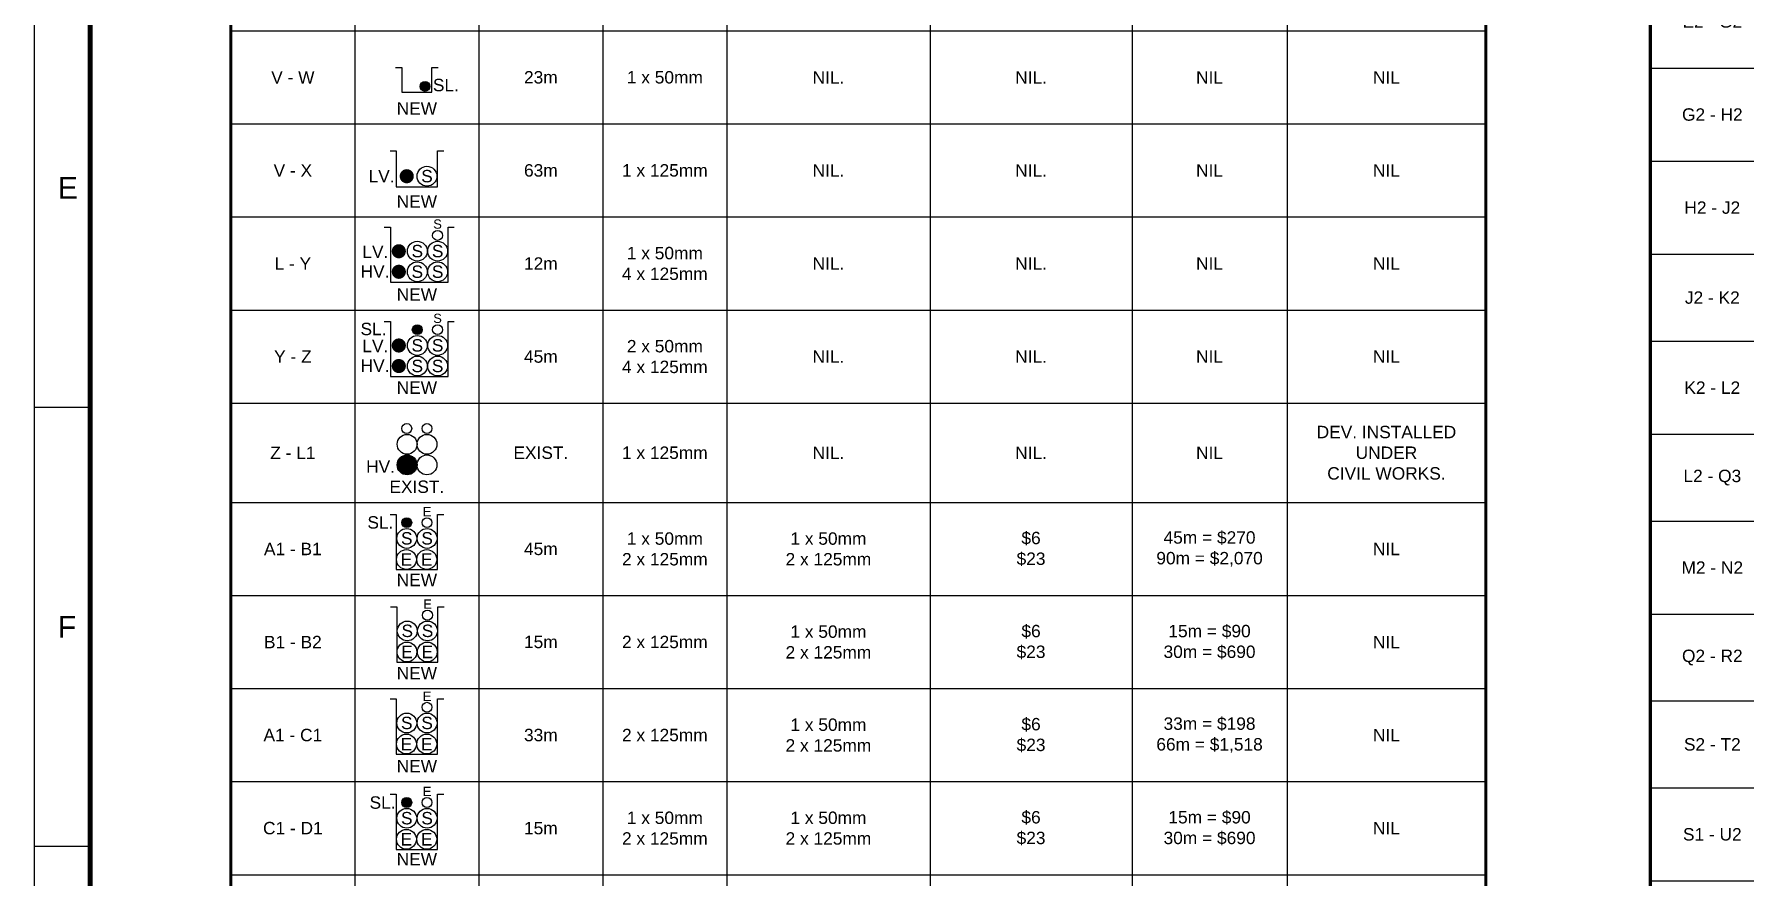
# Paper-space layout 'Retic (5)' of a CAD drawing. Header units: metres. Extents: x -30 to 775, y -5 to 571.
# Drawn here: x -29.7 to 246.2, y 140.2 to 276 of the extents above; entities that cross this region are included whole.
import ezdxf
from ezdxf.enums import TextEntityAlignment as Align

# ---------------------------------------------------------------- set-up
doc = ezdxf.new("R2010")
doc.units = ezdxf.units.M
doc.header["$LTSCALE"] = 0.7
doc.layers.get('0').update_dxf_attribs({"color": 6})
for name, color, linetype in [('_User Miscellaneous1', 3, 'Continuous'), ('_User Miscellaneous3', 11, 'Continuous'), ('Notes', 7, 'Continuous'), ('SupportsUG_SP_EXT', 7, 'Continuous')]:
    doc.layers.add(name, color=color, linetype=linetype)
doc.layers.add('_User Miscellaneous5', color=7, linetype='Continuous', lineweight=35)
doc.layers.get('SupportsUG_SP_EXT').off()
doc.styles.add('ARIAL', font='arial.ttf', dxfattribs={"height": 2})
doc.styles.add('iecISOCP', font='isocp.shx')
doc.styles.get("Standard").update_dxf_attribs({"font": 'arial.ttf'})

# ---------------------------------------------------------------- blocks, each defined once
blk = doc.blocks.new('A1_FRAME_TITLE')
at = {"layer": 'Notes', "linetype": 'Continuous'}
for p, q in [((-11.55, 218.22), (-20.59, 218.22)), ((-11.55, 147.47), (-20.59, 147.47))]:
    blk.add_line(p, q, dxfattribs=at)
at = {"layer": 'Notes', "color": 7, "linetype": 'Continuous'}
blk.add_lwpolyline([(-20.59, -3.07), (783.6, -3.07), (783.6, 573.26), (-20.59, 573.26)], close=True, dxfattribs=at)
at = {"layer": 'Notes', "color": 7, "linetype": 'Continuous', "const_width": 0.8}
blk.add_lwpolyline([(-11.55, 5.97), (774.56, 5.97), (774.56, 564.21), (-11.55, 564.21)], close=True, dxfattribs=at)
at = {"layer": 'Notes', "color": 7, "style": 'ARIAL'}
for s, p in [('E', (-16.8, 251.85)), ('F', (-16.8, 181.1))]:
    blk.add_text(s, height=3.5, dxfattribs=at).set_placement(p)
at = {"layer": 'Notes', "color": 7}
blk.add_attdef('EPD_REF_NO', text='', height=5, dxfattribs=at).set_placement((739.57, 52.77), align=Align.CENTER)
at = {"layer": 'Notes', "color": 3, "style": 'iecISOCP', "flags": 8}
blk.add_attdef('VERSION_NO', text='', height=2.5, rotation=90, dxfattribs=at).set_placement((252.27, 44.54), align=Align.MIDDLE_CENTER)
at = {"layer": 'Notes', "color": 7, "style": 'ARIAL'}
for tag, p in [('CAP_NO', (463.39, 43.46)), ('IE_NUM', (463.26, 37.81)), ('REF_No_1', (285.45, 32.31)), ('REF_1', (307.01, 32.31)), ('GEN_WO', (391.91, 31.76)), ('HV_SWITCH', (463.67, 32.16)), ('REF_No_2', (285.45, 26.31)), ('REF_2', (307.01, 26.31)), ('OH_WO', (391.91, 25.81)), ('UBD_REF', (463.26, 25.83)), ('REF_No_3', (285.45, 20.31)), ('REF_3', (307.01, 20.31)), ('UG_WO', (391.91, 20.05)), ('GIS_MAP_No', (463.26, 20.04)), ('REF_No_4', (285.45, 14.31)), ('REF_4', (307.01, 14.31)), ('SUB_WO', (391.91, 13.81)), ('HV_OP_DIAG', (463.53, 14.2)), ('LGA', (463.15, 7.78))]:
    blk.add_attdef(tag, p, '', height=2, dxfattribs=at)
at = {"layer": 'Notes', "color": 7, "style": 'ARIAL', "width": 1.1}
for tag, p in [('T1', (634.58, 39.47)), ('T2', (634.58, 34.35)), ('T3', (634.58, 28.92)), ('T4', (634.58, 23.66)), ('T5', (634.58, 18.23)), ('T6', (634.58, 12.97))]:
    blk.add_attdef(tag, text='', height=3.5, dxfattribs=at).set_placement(p, align=Align.CENTER)
at = {"layer": 'Notes', "color": 7, "style": 'ARIAL'}
for tag, height, p in [('scale', 2, (517.96, 33.27)), ('DRAWN', 2, (517.96, 24.93)), ('REV', 5, (770.26, 17.1)), ('DESIGN', 2, (555.82, 9.15)), ('CHD', 2, (517.96, 8.93))]:
    blk.add_attdef(tag, text='', height=height, dxfattribs=at).set_placement(p, align=Align.CENTER)
blk.add_attdef('NUM', text='', height=7, dxfattribs=at).set_placement((742.57, 20.12), align=Align.MIDDLE_CENTER)
for tag, p in [('NS', (742.33, 8.12)), ('SHTS', (754.14, 8.12))]:
    blk.add_attdef(tag, text='', height=2, dxfattribs=at).set_placement(p, align=Align.MIDDLE)
at = {"layer": 'Notes', "style": 'iecISOCP'}
blk.add_attdef('ExportID', (-11.53, 2.35), '', height=2.5, dxfattribs=at)
at = {"layer": 'Notes', "style": 'iecISOCP', "flags": 1}
for tag, p in [('ProjectType', (-6.43, -26.84)), ('ProjectNumber', (2.95, -26.86)), ('DrawingNumber', (14.91, -26.85)), ('ProjectDescription', (26.96, -26.87)), ('ExportDate', (39.68, -26.83)), ('ExportUserName', (48.55, -26.84)), ('DesignerCompanyName', (60.88, -26.84)), ('ExportAreaOfInterest', (76.49, -26.86)), ('GIS_SUCCESS', (91.39, -26.82)), ('CAD_SUCCESS', (101.18, -26.83)), ('DEPOTCODE', (111.5, -26.92)), ('ExportCategories', (119.48, -26.84)), ('Comments', (133.78, -26.93)), ('EPD_-_VERSION_1.5', (141.2, -26.93))]:
    blk.add_attdef(tag, p, '', height=1, dxfattribs=at)
blk = doc.blocks.new('*T182')
at = {"layer": '_User Miscellaneous5', "color": 0, "linetype": 'ByBlock', "lineweight": -2, "transparency": 16777216}
for p, q in [((0, 0), (202.4, 0)), ((0, 0), (0, -503.44)), ((202.4, 0), (202.4, -503.44)), ((0, -12), (202.4, -12)), ((20, -12), (20, -503.44)), ((40, -12), (40, -503.44)), ((60, -12), (60, -503.44)), ((80, -12), (80, -503.44)), ((112.77, -12), (112.77, -503.44)), ((145.35, -12), (145.35, -503.44)), ((170.35, -12), (170.35, -503.44)), ((0, -20.44), (202.4, -20.44)), ((0, -36.44), (202.4, -36.44)), ((0, -52.44), (202.4, -52.44)), ((0, -67.44), (202.4, -67.44)), ((0, -82.44), (202.4, -82.44)), ((0, -97.44), (202.4, -97.44)), ((0, -112.44), (202.4, -112.44)), ((0, -127.44), (202.4, -127.44)), ((0, -142.44), (202.4, -142.44)), ((0, -157.44), (202.4, -157.44)), ((0, -172.44), (202.4, -172.44)), ((0, -187.44), (202.4, -187.44)), ((0, -202.44), (202.4, -202.44)), ((0, -217.44), (202.4, -217.44)), ((0, -232.44), (202.4, -232.44)), ((0, -247.44), (202.4, -247.44)), ((0, -262.44), (202.4, -262.44)), ((0, -277.44), (202.4, -277.44)), ((0, -292.44), (202.4, -292.44)), ((0, -307.44), (202.4, -307.44)), ((0, -322.44), (202.4, -322.44)), ((0, -337.44), (202.4, -337.44)), ((0, -353.44), (202.4, -353.44)), ((0, -368.44), (202.4, -368.44)), ((0, -383.44), (202.4, -383.44)), ((0, -398.44), (202.4, -398.44)), ((0, -413.44), (202.4, -413.44)), ((0, -428.44), (202.4, -428.44)), ((0, -443.44), (202.4, -443.44)), ((0, -458.44), (202.4, -458.44)), ((0, -473.44), (202.4, -473.44)), ((0, -488.44), (202.4, -488.44)), ((0, -503.44), (202.4, -503.44))]:
    blk.add_line(p, q, dxfattribs=at)
at = {"layer": '_User Miscellaneous5', "color": 7, "transparency": 16777216}
for s, insert, char_height, width, attachment_point in [('PVC DUCT SCHEDULE\\P{\\H0.96667x;NOTE - ALL TRENCH SECTIONS ARE TO BE READ & VIEWED FROM NODE TO NODE AS NOMINATED.}', (101.2, -6), 3, 200.4036, 5), ('DUCT\\PCONFIG.', (30, -16.22), 2, 17, 5), ('ROUTE\\PLENGTH', (50, -16.22), 2, 17, 5), ('CUSTOMER\\PFUNDED', (70, -16.22), 2, 17, 5), ('E.E REIMBURSEMENT RATE PER METRE', (129.06, -16.22), 2, 29.5818, 5), ('ENDEAVOUR\\PREIMBURSED', (157.85, -16.22), 2, 22, 5), ('E.E EXISTING DUCT\\PUSAGE CHARGE', (186.38, -16.22), 2, 29.0564, 5), ('LOCATION', (10, -16.22), 2, 17, 5), ('E.E  FUNDED ', (96.38, -16.22), 2, 29.7654, 5), ('NIL.\\PDEV. FUNDED\\PARP 3042\\PDRG. 500050', (186.38, -28.44), 2, 26.0564, 5), ('A - B', (10, -28.44), 2, 14, 5), ('105m', (50, -28.44), 2, 14, 5), ('1 x 125mm', (70, -28.44), 2, 14, 5), ('NIL.', (96.38, -28.44), 2, 26.7654, 5), ('NIL.', (129.06, -28.44), 2, 26.5818, 5), ('NIL', (157.85, -28.44), 2, 19, 5), ('EXIST.', (30, -34.94), 2, 14, 8), ('B - C', (10, -44.44), 2, 14, 5), ('135m', (50, -44.44), 2, 14, 5), ('1 x 125mm', (70, -44.44), 2, 14, 5), ('NIL.', (96.38, -44.44), 2, 26.7654, 5), ('$23', (129.06, -44.44), 2, 26.5818, 5), ('NIL', (157.85, -44.44), 2, 19, 5), ('135m = $3,105', (186.38, -44.44), 2, 26.0564, 5), ('EXIST.', (30, -50.94), 2, 14, 8), ('1 x 50mm\\P4 x 125mm', (70, -59.94), 2, 14, 5), ('C - D', (10, -59.94), 2, 14, 5), ('12m', (50, -59.94), 2, 14, 5), ('NIL.', (96.38, -59.94), 2, 26.7654, 5), ('NIL.', (129.06, -59.94), 2, 26.5818, 5), ('NIL', (157.85, -59.94), 2, 19, 5), ('NIL', (186.38, -59.94), 2, 26.0564, 5), ('NEW', (30, -65.94), 2, 14, 8), ('D - E', (10, -74.94), 2, 14, 5), ('20m', (50, -74.94), 2, 14, 5), ('2 x 50mm\\P4 x 125mm', (70, -74.94), 2, 14, 5), ('NIL.', (96.38, -74.94), 2, 26.7654, 5), ('NIL.', (129.06, -74.94), 2, 26.5818, 5), ('NIL', (157.85, -74.94), 2, 19, 5), ('NIL', (186.38, -74.94), 2, 26.0564, 5), ('NEW', (30, -80.94), 2, 14, 8), ('1 x 50mm\\P4 x 125mm', (70, -89.94), 2, 14, 5), ('E - F', (10, -89.94), 2, 14, 5), ('30m', (50, -89.94), 2, 14, 5), ('NIL.', (96.38, -89.94), 2, 26.7654, 5), ('NIL.', (129.06, -89.94), 2, 26.5818, 5), ('NIL', (157.85, -89.94), 2, 19, 5), ('NIL', (186.38, -89.94), 2, 26.0564, 5), ('NEW', (30, -95.94), 2, 14, 8), ('F - F2', (10, -104.94), 2, 14, 5), ('15m', (50, -104.94), 2, 14, 5), ('2 x 50mm\\P4 x 125mm', (70, -104.94), 2, 14, 5), ('NIL.', (96.38, -104.94), 2, 26.7654, 5), ('NIL.', (129.06, -104.94), 2, 26.5818, 5), ('NIL', (157.85, -104.94), 2, 19, 5), ('NIL', (186.38, -104.94), 2, 26.0564, 5), ('NEW', (30, -110.94), 2, 14, 8), ('DEV. INSTALLED\\PUNDER\\PCIVIL WORKS.', (186.38, -119.94), 2, 26.0564, 5), ('F2 - L', (10, -119.94), 2, 14, 5), ('EXIST.', (50, -119.94), 2, 14, 5), ('1 x 125mm', (70, -119.94), 2, 14, 5), ('NIL.', (96.38, -119.94), 2, 26.7654, 5), ('NIL.', (129.06, -119.94), 2, 26.5818, 5), ('NIL', (157.85, -119.94), 2, 19, 5), ('EXIST.', (30, -125.94), 2, 14, 8), ('1 x 50mm\\P2 x 125mm', (70, -134.94), 2, 14, 5), ('1 x 50mm\\P2 x 125mm', (96.38, -134.94), 2, 26.7654, 5), ('$6\\P$23', (129.06, -134.94), 2, 26.5818, 5), ('12m = $72\\P24m = $552', (157.85, -134.94), 2, 19, 5), ('G - H', (10, -134.94), 2, 14, 5), ('12m', (50, -134.94), 2, 14, 5), ('NIL', (186.38, -134.94), 2, 26.0564, 5), ('NEW', (30, -140.94), 2, 14, 8), ('G - J', (10, -149.94), 2, 14, 5), ('30m', (50, -149.94), 2, 14, 5), ('1 x 50mm\\P2 x 125mm', (70, -149.94), 2, 14, 5), ('1 x 50mm\\P2 x 125mm', (96.38, -149.94), 2, 26.7654, 5), ('$6\\P$23', (129.06, -149.94), 2, 26.5818, 5), ('30m = $180\\P60m = $1,380', (157.85, -149.94), 2, 19, 5), ('NIL', (186.38, -149.94), 2, 26.0564, 5), ('NEW', (30, -155.94), 2, 14, 8), ('1 x 50mm\\P2 x 125mm', (96.38, -164.94), 2, 26.7654, 5), ('$6\\P$23', (129.06, -164.94), 2, 26.5818, 5), ('35m = $210\\P70m = $1,610', (157.85, -164.94), 2, 19, 5), ('J - K', (10, -164.94), 2, 14, 5), ('35m', (50, -164.94), 2, 14, 5), ('2 x 125mm', (70, -164.94), 2, 14, 5), ('NIL', (186.38, -164.94), 2, 26.0564, 5), ('NEW', (30, -170.94), 2, 14, 8), ('L - M', (10, -179.94), 2, 14, 5), ('80m', (50, -179.94), 2, 14, 5), ('3 x 125mm', (70, -179.94), 2, 14, 5), ('NIL.', (96.38, -179.94), 2, 26.7654, 5), ('NIL.', (129.06, -179.94), 2, 26.5818, 5), ('NIL', (157.85, -179.94), 2, 19, 5), ('NIL', (186.38, -179.94), 2, 26.0564, 5), ('NEW', (30, -185.94), 2, 14, 8), ('N - P', (10, -194.94), 2, 14, 5), ('25m', (50, -194.94), 2, 14, 5), ('1 x 125mm', (70, -194.94), 2, 14, 5), ('NIL.', (96.38, -194.94), 2, 26.7654, 5), ('NIL.', (129.06, -194.94), 2, 26.5818, 5), ('NIL', (157.85, -194.94), 2, 19, 5), ('NIL', (186.38, -194.94), 2, 26.0564, 5), ('NEW', (30, -200.94), 2, 14, 8), ('P - Q', (10, -209.94), 2, 14, 5), ('15m', (50, -209.94), 2, 14, 5), ('1 x 50mm\\P1 x 125mm', (70, -209.94), 2, 14, 5), ('NIL.', (96.38, -209.94), 2, 26.7654, 5), ('NIL.', (129.06, -209.94), 2, 26.5818, 5), ('NIL', (157.85, -209.94), 2, 19, 5), ('NIL', (186.38, -209.94), 2, 26.0564, 5), ('NEW', (30, -215.94), 2, 14, 8), ('R - S', (10, -224.94), 2, 14, 5), ('35m', (50, -224.94), 2, 14, 5), ('1 x 50mm', (70, -224.94), 2, 14, 5), ('NIL.', (96.38, -224.94), 2, 26.7654, 5), ('NIL.', (129.06, -224.94), 2, 26.5818, 5), ('NIL', (157.85, -224.94), 2, 19, 5), ('NIL', (186.38, -224.94), 2, 26.0564, 5), ('NEW', (30, -230.94), 2, 14, 8), ('Q - T', (10, -239.94), 2, 14, 5), ('40m', (50, -239.94), 2, 14, 5), ('1 x 125mm', (70, -239.94), 2, 14, 5), ('NIL.', (96.38, -239.94), 2, 26.7654, 5), ('NIL.', (129.06, -239.94), 2, 26.5818, 5), ('NIL', (157.85, -239.94), 2, 19, 5), ('NIL', (186.38, -239.94), 2, 26.0564, 5), ('NEW', (30, -245.94), 2, 14, 8), ('1 x 50mm\\P1 x 125mm', (70, -254.94), 2, 14, 5), ('T - U', (10, -254.94), 2, 14, 5), ('22m', (50, -254.94), 2, 14, 5), ('NIL.', (96.38, -254.94), 2, 26.7654, 5), ('NIL.', (129.06, -254.94), 2, 26.5818, 5), ('NIL', (157.85, -254.94), 2, 19, 5), ('NIL', (186.38, -254.94), 2, 26.0564, 5), ('NEW', (30, -260.94), 2, 14, 8), ('U - U1', (10, -269.94), 2, 14, 5), ('12m', (50, -269.94), 2, 14, 5), ('1 x 50mm', (70, -269.94), 2, 14, 5), ('NIL.', (96.38, -269.94), 2, 26.7654, 5), ('NIL.', (129.06, -269.94), 2, 26.5818, 5), ('NIL', (157.85, -269.94), 2, 19, 5), ('NIL', (186.38, -269.94), 2, 26.0564, 5), ('NEW', (30, -275.94), 2, 14, 8), ('V - W', (10, -284.94), 2, 14, 5), ('23m', (50, -284.94), 2, 14, 5), ('1 x 50mm', (70, -284.94), 2, 14, 5), ('NIL.', (96.38, -284.94), 2, 26.7654, 5), ('NIL.', (129.06, -284.94), 2, 26.5818, 5), ('NIL', (157.85, -284.94), 2, 19, 5), ('NIL', (186.38, -284.94), 2, 26.0564, 5), ('NEW', (30, -290.94), 2, 14, 8), ('V - X', (10, -299.94), 2, 14, 5), ('63m', (50, -299.94), 2, 14, 5), ('1 x 125mm', (70, -299.94), 2, 14, 5), ('NIL.', (96.38, -299.94), 2, 26.7654, 5), ('NIL.', (129.06, -299.94), 2, 26.5818, 5), ('NIL', (157.85, -299.94), 2, 19, 5), ('NIL', (186.38, -299.94), 2, 26.0564, 5), ('NEW', (30, -305.94), 2, 14, 8), ('L - Y', (10, -314.94), 2, 14, 5), ('12m', (50, -314.94), 2, 14, 5), ('1 x 50mm\\P4 x 125mm', (70, -314.94), 2, 14, 5), ('NIL.', (96.38, -314.94), 2, 26.7654, 5), ('NIL.', (129.06, -314.94), 2, 26.5818, 5), ('NIL', (157.85, -314.94), 2, 19, 5), ('NIL', (186.38, -314.94), 2, 26.0564, 5), ('NEW', (30, -320.94), 2, 14, 8), ('2 x 50mm\\P4 x 125mm', (70, -329.94), 2, 14, 5), ('Y - Z', (10, -329.94), 2, 14, 5), ('45m', (50, -329.94), 2, 14, 5), ('NIL.', (96.38, -329.94), 2, 26.7654, 5), ('NIL.', (129.06, -329.94), 2, 26.5818, 5), ('NIL', (157.85, -329.94), 2, 19, 5), ('NIL', (186.38, -329.94), 2, 26.0564, 5), ('NEW', (30, -335.94), 2, 14, 8), ('DEV. INSTALLED\\PUNDER\\PCIVIL WORKS.', (186.38, -345.44), 2, 26.0564, 5), ('Z - L1', (10, -345.44), 2, 14, 5), ('EXIST.', (50, -345.44), 2, 14, 5), ('1 x 125mm', (70, -345.44), 2, 14, 5), ('NIL.', (96.38, -345.44), 2, 26.7654, 5), ('NIL.', (129.06, -345.44), 2, 26.5818, 5), ('NIL', (157.85, -345.44), 2, 19, 5), ('EXIST.', (30, -351.94), 2, 14, 8), ('1 x 50mm\\P2 x 125mm', (70, -360.94), 2, 14, 5), ('1 x 50mm\\P2 x 125mm', (96.38, -360.94), 2, 26.7654, 5), ('$6\\P$23', (129.06, -360.94), 2, 26.5818, 5), ('45m = $270\\P90m = $2,070', (157.85, -360.94), 2, 19, 5), ('A1 - B1', (10, -360.94), 2, 14, 5), ('45m', (50, -360.94), 2, 14, 5), ('NIL', (186.38, -360.94), 2, 26.0564, 5), ('NEW', (30, -366.94), 2, 14, 8), ('B1 - B2', (10, -375.94), 2, 14, 5), ('15m', (50, -375.94), 2, 14, 5), ('2 x 125mm', (70, -375.94), 2, 14, 5), ('1 x 50mm\\P2 x 125mm', (96.38, -375.94), 2, 26.7654, 5), ('$6\\P$23', (129.06, -375.94), 2, 26.5818, 5), ('15m = $90\\P30m = $690', (157.85, -375.94), 2, 19, 5), ('NIL', (186.38, -375.94), 2, 26.0564, 5), ('NEW', (30, -381.94), 2, 14, 8), ('1 x 50mm\\P2 x 125mm', (96.38, -390.94), 2, 26.7654, 5), ('$6\\P$23', (129.06, -390.94), 2, 26.5818, 5), ('33m = $198\\P66m = $1,518', (157.85, -390.94), 2, 19, 5), ('A1 - C1', (10, -390.94), 2, 14, 5), ('33m', (50, -390.94), 2, 14, 5), ('2 x 125mm', (70, -390.94), 2, 14, 5), ('NIL', (186.38, -390.94), 2, 26.0564, 5), ('NEW', (30, -396.94), 2, 14, 8), ('C1 - D1', (10, -405.94), 2, 14, 5), ('15m', (50, -405.94), 2, 14, 5), ('1 x 50mm\\P2 x 125mm', (70, -405.94), 2, 14, 5), ('1 x 50mm\\P2 x 125mm', (96.38, -405.94), 2, 26.7654, 5), ('$6\\P$23', (129.06, -405.94), 2, 26.5818, 5), ('15m = $90\\P30m = $690', (157.85, -405.94), 2, 19, 5), ('NIL', (186.38, -405.94), 2, 26.0564, 5), ('NEW', (30, -411.94), 2, 14, 8), ('1 x 50mm\\P-', (70, -420.94), 2, 14, 5), ('1 x 50mm\\P3 x 125mm', (96.38, -420.94), 2, 26.7654, 5), ('$6\\P$23', (129.06, -420.94), 2, 26.5818, 5), ('25m = $150\\P75m = $1,725', (157.85, -420.94), 2, 19, 5), ('D1 - E1', (10, -420.94), 2, 14, 5), ('25m', (50, -420.94), 2, 14, 5), ('NIL', (186.38, -420.94), 2, 26.0564, 5), ('NEW', (30, -426.94), 2, 14, 8), ('DEV. INSTALLED\\PUNDER\\PCIVIL WORKS.', (186.38, -435.94), 2, 26.0564, 5), ('E1 - T1', (10, -435.94), 2, 14, 5), ('EXIST.', (50, -435.94), 2, 14, 5), ('2 x 125mm', (70, -435.94), 2, 14, 5), ('NIL.', (96.38, -435.94), 2, 26.7654, 5), ('NIL.', (129.06, -435.94), 2, 26.5818, 5), ('NIL', (157.85, -435.94), 2, 19, 5), ('EXIST.', (30, -441.94), 2, 14, 8), ('Z - F1', (10, -450.94), 2, 14, 5), ('50m', (50, -450.94), 2, 14, 5), ('1 x 125mm', (70, -450.94), 2, 14, 5), ('NIL.', (96.38, -450.94), 2, 26.7654, 5), ('NIL.', (129.06, -450.94), 2, 26.5818, 5), ('NIL', (157.85, -450.94), 2, 19, 5), ('NIL', (186.38, -450.94), 2, 26.0564, 5), ('NEW', (30, -456.94), 2, 14, 8), ('2 x 50mm\\P1 x 125mm', (70, -465.94), 2, 14, 5), ('F1 - G1', (10, -465.94), 2, 14, 5), ('15m', (50, -465.94), 2, 14, 5), ('NIL.', (96.38, -465.94), 2, 26.7654, 5), ('NIL.', (129.06, -465.94), 2, 26.5818, 5), ('NIL', (157.85, -465.94), 2, 19, 5), ('NIL', (186.38, -465.94), 2, 26.0564, 5), ('NEW', (30, -471.94), 2, 14, 8), ('H1 - J1', (10, -480.94), 2, 14, 5), ('30m', (50, -480.94), 2, 14, 5), ('1 x 125mm', (70, -480.94), 2, 14, 5), ('NIL.', (96.38, -480.94), 2, 26.7654, 5), ('NIL.', (129.06, -480.94), 2, 26.5818, 5), ('NIL', (157.85, -480.94), 2, 19, 5), ('NIL', (186.38, -480.94), 2, 26.0564, 5), ('NEW', (30, -486.94), 2, 14, 8), ('J1 - K1', (10, -495.94), 2, 14, 5), ('15m', (50, -495.94), 2, 14, 5), ('1 x 125mm', (70, -495.94), 2, 14, 5), ('NIL.', (96.38, -495.94), 2, 26.7654, 5), ('NIL.', (129.06, -495.94), 2, 26.5818, 5), ('NIL', (157.85, -495.94), 2, 19, 5), ('NIL', (186.38, -495.94), 2, 26.0564, 5), ('NEW', (30, -501.94), 2, 14, 8)]:
    blk.add_mtext(s, dxfattribs=dict(at, insert=insert, char_height=char_height, width=width, attachment_point=attachment_point))
blk = doc.blocks.new('*T189')
at = {"layer": '_User Miscellaneous5', "color": 0, "linetype": 'ByBlock', "lineweight": -2, "transparency": 16777216}
for p, q in [((0, 0), (202.4, 0)), ((0, 0), (0, -504.44)), ((202.4, 0), (202.4, -504.44)), ((0, -12), (202.4, -12)), ((20, -12), (20, -504.44)), ((40, -12), (40, -504.44)), ((60, -12), (60, -504.44)), ((80, -12), (80, -504.44)), ((112.77, -12), (112.77, -504.44)), ((145.35, -12), (145.35, -504.44)), ((170.35, -12), (170.35, -504.44)), ((0, -20.44), (202.4, -20.44)), ((0, -34.44), (202.4, -34.44)), ((0, -49.44), (202.4, -49.44)), ((0, -64.44), (202.4, -64.44)), ((0, -79.44), (202.4, -79.44)), ((0, -93.44), (202.4, -93.44)), ((0, -107.44), (202.4, -107.44)), ((0, -121.44), (202.4, -121.44)), ((0, -136.44), (202.4, -136.44)), ((0, -151.44), (202.4, -151.44)), ((0, -166.44), (202.4, -166.44)), ((0, -181.44), (202.4, -181.44)), ((0, -196.44), (202.4, -196.44)), ((0, -211.44), (202.4, -211.44)), ((0, -226.44), (202.4, -226.44)), ((0, -240.44), (202.4, -240.44)), ((0, -254.44), (202.4, -254.44)), ((0, -268.44), (202.4, -268.44)), ((0, -283.44), (202.4, -283.44)), ((0, -298.44), (202.4, -298.44)), ((0, -313.44), (202.4, -313.44)), ((0, -327.44), (202.4, -327.44)), ((0, -342.44), (202.4, -342.44)), ((0, -356.44), (202.4, -356.44)), ((0, -371.44), (202.4, -371.44)), ((0, -385.44), (202.4, -385.44)), ((0, -399.44), (202.4, -399.44)), ((0, -414.44), (202.4, -414.44)), ((0, -429.44), (202.4, -429.44)), ((0, -444.44), (202.4, -444.44)), ((0, -459.44), (202.4, -459.44)), ((0, -474.44), (202.4, -474.44)), ((0, -489.44), (202.4, -489.44)), ((0, -504.44), (202.4, -504.44))]:
    blk.add_line(p, q, dxfattribs=at)
at = {"layer": '_User Miscellaneous5', "color": 7, "transparency": 16777216}
for s, insert, char_height, width, attachment_point in [('PVC DUCT SCHEDULE\\P{\\H0.96667x;NOTE - ALL TRENCH SECTIONS ARE TO BE READ & VIEWED FROM NODE TO NODE AS NOMINATED.}', (101.2, -6), 3, 200.4036, 5), ('DUCT\\PCONFIG.', (30, -16.22), 2, 17, 5), ('ROUTE\\PLENGTH', (50, -16.22), 2, 17, 5), ('CUSTOMER\\PFUNDED', (70, -16.22), 2, 17, 5), ('E.E REIMBURSEMENT RATE PER METRE', (129.06, -16.22), 2, 29.5818, 5), ('ENDEAVOUR\\PREIMBURSED', (157.85, -16.22), 2, 22, 5), ('E.E EXISTING DUCT\\PUSAGE CHARGE', (186.38, -16.22), 2, 29.0564, 5), ('LOCATION', (10, -16.22), 2, 17, 5), ('E.E  FUNDED ', (96.38, -16.22), 2, 29.7654, 5), ('K1 - L1', (10, -27.44), 2, 14, 5), ('55m', (50, -27.44), 2, 14, 5), ('1 x 125mm', (70, -27.44), 2, 14, 5), ('NIL.', (96.38, -27.44), 2, 26.7654, 5), ('NIL.', (129.06, -27.44), 2, 26.5818, 5), ('NIL', (157.85, -27.44), 2, 19, 5), ('NIL', (186.38, -27.44), 2, 26.0564, 5), ('NEW', (30, -32.94), 2, 14, 8), ('L1 - R3', (10, -41.94), 2, 14, 5), ('30m', (50, -41.94), 2, 14, 5), ('2 x 50mm\\P4 x 125mm', (70, -41.94), 2, 14, 5), ('NIL.', (96.38, -41.94), 2, 26.7654, 5), ('NIL.', (129.06, -41.94), 2, 26.5818, 5), ('NIL', (157.85, -41.94), 2, 19, 5), ('NIL', (186.38, -41.94), 2, 26.0564, 5), ('NEW', (30, -47.94), 2, 14, 8), ('2 x 50mm\\P4 x 125mm', (70, -56.94), 2, 14, 5), ('R3 - M1', (10, -56.94), 2, 14, 5), ('30m', (50, -56.94), 2, 14, 5), ('NIL.', (96.38, -56.94), 2, 26.7654, 5), ('NIL.', (129.06, -56.94), 2, 26.5818, 5), ('NIL', (157.85, -56.94), 2, 19, 5), ('NIL', (186.38, -56.94), 2, 26.0564, 5), ('NEW', (30, -62.94), 2, 14, 8), ('DEV. INSTALLED\\PUNDER\\PCIVIL WORKS.', (186.38, -71.94), 2, 26.0564, 5), ('M1 - R1', (10, -71.94), 2, 14, 5), ('EXIST.', (50, -71.94), 2, 14, 5), ('2 x 125mm', (70, -71.94), 2, 14, 5), ('NIL.', (96.38, -71.94), 2, 26.7654, 5), ('NIL.', (129.06, -71.94), 2, 26.5818, 5), ('NIL', (157.85, -71.94), 2, 19, 5), ('EXIST.', (30, -77.94), 2, 14, 8), ('M1 - N1', (10, -86.44), 2, 14, 5), ('107m', (50, -86.44), 2, 14, 5), ('1 x 125mm', (70, -86.44), 2, 14, 5), ('NIL.', (96.38, -86.44), 2, 26.7654, 5), ('NIL.', (129.06, -86.44), 2, 26.5818, 5), ('NIL', (157.85, -86.44), 2, 19, 5), ('NIL', (186.38, -86.44), 2, 26.0564, 5), ('NEW', (30, -91.94), 2, 14, 8), ('P1 - Q1', (10, -100.44), 2, 14, 5), ('25m', (50, -100.44), 2, 14, 5), ('1 x 50mm', (70, -100.44), 2, 14, 5), ('NIL.', (96.38, -100.44), 2, 26.7654, 5), ('NIL.', (129.06, -100.44), 2, 26.5818, 5), ('NIL', (157.85, -100.44), 2, 19, 5), ('NIL', (186.38, -100.44), 2, 26.0564, 5), ('NEW', (30, -105.94), 2, 14, 8), ('Q1 - R1', (10, -114.44), 2, 14, 5), ('50m', (50, -114.44), 2, 14, 5), ('1 x 125mm', (70, -114.44), 2, 14, 5), ('NIL.', (96.38, -114.44), 2, 26.7654, 5), ('NIL.', (129.06, -114.44), 2, 26.5818, 5), ('NIL', (157.85, -114.44), 2, 19, 5), ('NIL', (186.38, -114.44), 2, 26.0564, 5), ('NEW', (30, -119.94), 2, 14, 8), ('2 x 50mm\\P4 x 125mm', (70, -128.94), 2, 14, 5), ('R1 - S1', (10, -128.94), 2, 14, 5), ('25m', (50, -128.94), 2, 14, 5), ('NIL.', (96.38, -128.94), 2, 26.7654, 5), ('NIL.', (129.06, -128.94), 2, 26.5818, 5), ('NIL', (157.85, -128.94), 2, 19, 5), ('NIL', (186.38, -128.94), 2, 26.0564, 5), ('NEW', (30, -134.94), 2, 14, 8), ('T1 - V1', (10, -143.94), 2, 14, 5), ('10m', (50, -143.94), 2, 14, 5), (' -\\P2 x 125mm', (70, -143.94), 2, 14, 5), ('1 x 50mm\\P1 x 125mm', (96.38, -143.94), 2, 26.7654, 5), ('$6\\P$23', (129.06, -143.94), 2, 26.5818, 5), ('10m = $60\\P10m = $230', (157.85, -143.94), 2, 19, 5), ('NIL', (186.38, -143.94), 2, 26.0564, 5), ('NEW', (30, -149.94), 2, 14, 8), ('1 x 50mm\\P1 x 125mm', (70, -158.94), 2, 14, 5), ('1 x 50mm\\P1 x 125mm', (96.38, -158.94), 2, 26.7654, 5), ('$6\\P$23', (129.06, -158.94), 2, 26.5818, 5), ('15m = $90\\P15m = $345', (157.85, -158.94), 2, 19, 5), ('V1 - W1', (10, -158.94), 2, 14, 5), ('15m', (50, -158.94), 2, 14, 5), ('NIL', (186.38, -158.94), 2, 26.0564, 5), ('NEW', (30, -164.94), 2, 14, 8), ('$6\\P$23', (129.06, -173.94), 2, 26.5818, 5), ('30m = $180\\P30m = $690', (157.85, -173.94), 2, 19, 5), ('W1 - X1', (10, -173.94), 2, 14, 5), ('30m', (50, -173.94), 2, 14, 5), (' -\\P1 x 125mm', (70, -173.94), 2, 14, 5), ('1 x 50mm\\P1 x 125mm', (96.38, -173.94), 2, 26.7654, 5), ('NIL', (186.38, -173.94), 2, 26.0564, 5), ('NEW', (30, -179.94), 2, 14, 8), ('1 x 50mm\\P1 x 125mm', (70, -188.94), 2, 14, 5), ('1 x 50mm\\P1 x 125mm', (96.38, -188.94), 2, 26.7654, 5), ('$6\\P$23', (129.06, -188.94), 2, 26.5818, 5), ('42m = $252\\P42m = $966', (157.85, -188.94), 2, 19, 5), ('X1 - Y1', (10, -188.94), 2, 14, 5), ('42m', (50, -188.94), 2, 14, 5), ('NIL', (186.38, -188.94), 2, 26.0564, 5), ('NEW', (30, -194.94), 2, 14, 8), ('1 x 50mm\\P1 x 125mm', (96.38, -203.94), 2, 26.7654, 5), ('$6\\P$23', (129.06, -203.94), 2, 26.5818, 5), ('35m = $210\\P35m = $805', (157.85, -203.94), 2, 19, 5), ('Y1 - Z1', (10, -203.94), 2, 14, 5), ('35m', (50, -203.94), 2, 14, 5), (' -\\P1 x 125mm', (70, -203.94), 2, 14, 5), ('NIL', (186.38, -203.94), 2, 26.0564, 5), ('NEW', (30, -209.94), 2, 14, 8), ('Z1 - P2', (10, -218.94), 2, 14, 5), ('10m', (50, -218.94), 2, 14, 5), ('1 x 50mm\\P1 x 125mm', (70, -218.94), 2, 14, 5), ('1 x 50mm\\P1 x 125mm', (96.38, -218.94), 2, 26.7654, 5), ('$6\\P$23', (129.06, -218.94), 2, 26.5818, 5), ('10m = $60\\P10m = $230', (157.85, -218.94), 2, 19, 5), ('NIL', (186.38, -218.94), 2, 26.0564, 5), ('NEW', (30, -224.94), 2, 14, 8), ('1 x 50mm\\P1 x 125mm', (70, -233.44), 2, 14, 5), ('P2 - A2', (10, -233.44), 2, 14, 5), ('40m', (50, -233.44), 2, 14, 5), ('NIL.', (96.38, -233.44), 2, 26.7654, 5), ('NIL.', (129.06, -233.44), 2, 26.5818, 5), ('NIL', (157.85, -233.44), 2, 19, 5), ('NIL', (186.38, -233.44), 2, 26.0564, 5), ('NEW', (30, -238.94), 2, 14, 8), ('A2 - C2', (10, -247.44), 2, 14, 5), ('40m', (50, -247.44), 2, 14, 5), ('1 x 125mm', (70, -247.44), 2, 14, 5), ('NIL.', (96.38, -247.44), 2, 26.7654, 5), ('NIL.', (129.06, -247.44), 2, 26.5818, 5), ('NIL', (157.85, -247.44), 2, 19, 5), ('NIL', (186.38, -247.44), 2, 26.0564, 5), ('NEW', (30, -252.94), 2, 14, 8), ('D2 - E2', (10, -261.44), 2, 14, 5), ('85m', (50, -261.44), 2, 14, 5), ('1 x 125mm', (70, -261.44), 2, 14, 5), ('NIL.', (96.38, -261.44), 2, 26.7654, 5), ('NIL.', (129.06, -261.44), 2, 26.5818, 5), ('NIL', (157.85, -261.44), 2, 19, 5), ('NIL', (186.38, -261.44), 2, 26.0564, 5), ('NEW', (30, -266.94), 2, 14, 8), ('$6\\P$23', (129.06, -275.94), 2, 26.5818, 5), ('18m = $108\\P18m = $414', (157.85, -275.94), 2, 19, 5), ('E2 - G2', (10, -275.94), 2, 14, 5), ('18m', (50, -275.94), 2, 14, 5), ('1 x 50mm\\P1 x 125mm', (70, -275.94), 2, 14, 5), ('1 x 125mm', (96.38, -275.94), 2, 26.7654, 5), ('NIL', (186.38, -275.94), 2, 26.0564, 5), ('NEW', (30, -281.94), 2, 14, 8), (' -\\P1 x 125mm', (70, -290.94), 2, 14, 5), ('1 x 50mm\\P1 x 125mm', (96.38, -290.94), 2, 26.7654, 5), ('$6\\P$23', (129.06, -290.94), 2, 26.5818, 5), ('18m = $108\\P18m = $414', (157.85, -290.94), 2, 19, 5), ('G2 - H2', (10, -290.94), 2, 14, 5), ('18m', (50, -290.94), 2, 14, 5), ('NIL', (186.38, -290.94), 2, 26.0564, 5), ('NEW', (30, -296.94), 2, 14, 8), ('1 x 50mm\\P1 x 125mm', (70, -305.94), 2, 14, 5), ('1 x 50mm\\P1 x 125mm', (96.38, -305.94), 2, 26.7654, 5), ('$6\\P$23', (129.06, -305.94), 2, 26.5818, 5), ('25m = $150\\P25m = $575', (157.85, -305.94), 2, 19, 5), ('H2 - J2', (10, -305.94), 2, 14, 5), ('25m', (50, -305.94), 2, 14, 5), ('NIL', (186.38, -305.94), 2, 26.0564, 5), ('NEW', (30, -311.94), 2, 14, 8), ('J2 - K2', (10, -320.44), 2, 14, 5), ('25m', (50, -320.44), 2, 14, 5), ('3 x 125mm', (70, -320.44), 2, 14, 5), ('NIL.', (96.38, -320.44), 2, 26.7654, 5), ('NIL.', (129.06, -320.44), 2, 26.5818, 5), ('NIL', (157.85, -320.44), 2, 19, 5), ('NIL', (186.38, -320.44), 2, 26.0564, 5), ('NEW', (30, -325.94), 2, 14, 8), ('2 x 50mm\\P3 x 125mm', (70, -334.94), 2, 14, 5), ('K2 - L2', (10, -334.94), 2, 14, 5), ('25m', (50, -334.94), 2, 14, 5), ('NIL.', (96.38, -334.94), 2, 26.7654, 5), ('NIL.', (129.06, -334.94), 2, 26.5818, 5), ('NIL', (157.85, -334.94), 2, 19, 5), ('NIL', (186.38, -334.94), 2, 26.0564, 5), ('NEW', (30, -340.94), 2, 14, 8), ('L2 - Q3', (10, -349.44), 2, 14, 5), ('27m', (50, -349.44), 2, 14, 5), ('3 x 125mm', (70, -349.44), 2, 14, 5), ('NIL.', (96.38, -349.44), 2, 26.7654, 5), ('NIL.', (129.06, -349.44), 2, 26.5818, 5), ('NIL', (157.85, -349.44), 2, 19, 5), ('NIL', (186.38, -349.44), 2, 26.0564, 5), ('NEW', (30, -354.94), 2, 14, 8), ('2 x 50mm\\P4 x 125mm', (70, -363.94), 2, 14, 5), ('M2 - N2', (10, -363.94), 2, 14, 5), ('83m', (50, -363.94), 2, 14, 5), ('NIL.', (96.38, -363.94), 2, 26.7654, 5), ('NIL.', (129.06, -363.94), 2, 26.5818, 5), ('NIL', (157.85, -363.94), 2, 19, 5), ('NIL', (186.38, -363.94), 2, 26.0564, 5), ('NEW', (30, -369.94), 2, 14, 8), ('Q2 - R2', (10, -378.44), 2, 14, 5), ('10m', (50, -378.44), 2, 14, 5), ('1 x 50mm', (70, -378.44), 2, 14, 5), ('NIL.', (96.38, -378.44), 2, 26.7654, 5), ('NIL.', (129.06, -378.44), 2, 26.5818, 5), ('NIL', (157.85, -378.44), 2, 19, 5), ('NIL', (186.38, -378.44), 2, 26.0564, 5), ('NEW', (30, -383.94), 2, 14, 8), ('S2 - T2', (10, -392.44), 2, 14, 5), ('140m', (50, -392.44), 2, 14, 5), ('1 x 50mm', (70, -392.44), 2, 14, 5), ('NIL.', (96.38, -392.44), 2, 26.7654, 5), ('NIL.', (129.06, -392.44), 2, 26.5818, 5), ('NIL', (157.85, -392.44), 2, 19, 5), ('NIL', (186.38, -392.44), 2, 26.0564, 5), ('NEW', (30, -397.94), 2, 14, 8), ('1 x 50mm\\P4 x 125mm', (70, -406.94), 2, 14, 5), ('S1 - U2', (10, -406.94), 2, 14, 5), ('30m', (50, -406.94), 2, 14, 5), ('NIL.', (96.38, -406.94), 2, 26.7654, 5), ('NIL.', (129.06, -406.94), 2, 26.5818, 5), ('NIL', (157.85, -406.94), 2, 19, 5), ('NIL', (186.38, -406.94), 2, 26.0564, 5), ('NEW', (30, -412.94), 2, 14, 8), ('2 x 50mm\\P4 x 125mm', (70, -421.94), 2, 14, 5), ('U2 - V2', (10, -421.94), 2, 14, 5), ('38m', (50, -421.94), 2, 14, 5), ('NIL.', (96.38, -421.94), 2, 26.7654, 5), ('NIL.', (129.06, -421.94), 2, 26.5818, 5), ('NIL', (157.85, -421.94), 2, 19, 5), ('NIL', (186.38, -421.94), 2, 26.0564, 5), ('NEW', (30, -427.94), 2, 14, 8), ('DEV. INSTALLED\\PUNDER\\PCIVIL WORKS.', (186.38, -436.94), 2, 26.0564, 5), ('V2 - W2', (10, -436.94), 2, 14, 5), ('EXIST.', (50, -436.94), 2, 14, 5), ('1 x 125mm', (70, -436.94), 2, 14, 5), ('NIL.', (96.38, -436.94), 2, 26.7654, 5), ('NIL.', (129.06, -436.94), 2, 26.5818, 5), ('NIL', (157.85, -436.94), 2, 19, 5), ('EXIST.', (30, -442.94), 2, 14, 8), ('1 x 50mm\\P4 x 125mm', (70, -451.94), 2, 14, 5), ('W2 - X2', (10, -451.94), 2, 14, 5), ('15m', (50, -451.94), 2, 14, 5), ('NIL.', (96.38, -451.94), 2, 26.7654, 5), ('NIL.', (129.06, -451.94), 2, 26.5818, 5), ('NIL', (157.85, -451.94), 2, 19, 5), ('NIL', (186.38, -451.94), 2, 26.0564, 5), ('NEW', (30, -457.94), 2, 14, 8), ('X2 - Y2', (10, -466.94), 2, 14, 5), ('40m', (50, -466.94), 2, 14, 5), ('2 x 50mm\\P4 x 125mm', (70, -466.94), 2, 14, 5), ('NIL.', (96.38, -466.94), 2, 26.7654, 5), ('NIL.', (129.06, -466.94), 2, 26.5818, 5), ('NIL', (157.85, -466.94), 2, 19, 5), ('NIL', (186.38, -466.94), 2, 26.0564, 5), ('NEW', (30, -472.94), 2, 14, 8), ('DEV. INSTALLED\\PUNDER\\PCIVIL WORKS.', (186.38, -481.94), 2, 26.0564, 5), ('Y2 - Z2', (10, -481.94), 2, 14, 5), ('EXIST.', (50, -481.94), 2, 14, 5), ('1 x 125mm', (70, -481.94), 2, 14, 5), ('NIL.', (96.38, -481.94), 2, 26.7654, 5), ('NIL.', (129.06, -481.94), 2, 26.5818, 5), ('NIL', (157.85, -481.94), 2, 19, 5), ('EXIST.', (30, -487.94), 2, 14, 8), ('Z2 - A3', (10, -496.94), 2, 14, 5), ('25m', (50, -496.94), 2, 14, 5), (' 2 x 50mm\\P4 x 125mm', (70, -496.94), 2, 14, 5), ('NIL.', (96.38, -496.94), 2, 26.7654, 5), ('NIL.', (129.06, -496.94), 2, 26.5818, 5), ('NIL', (157.85, -496.94), 2, 19, 5), ('NIL', (186.38, -496.94), 2, 26.0564, 5), ('NEW', (30, -502.94), 2, 14, 8)]:
    blk.add_mtext(s, dxfattribs=dict(at, insert=insert, char_height=char_height, width=width, attachment_point=attachment_point))
blk = doc.blocks.new('DUCT_50_NEW')
blk.add_circle((0, 0.4), 0.4)
at = {"flags": 1}
blk.add_attdef('Z', (0, 0), '', height=0.2, dxfattribs=at)
at = {"flags": 9}
for tag, p in [('DUCT_CODE', (0, 0)), ('XSECT_TYPE', (0, -0.2)), ('STATE', (0, -0.6)), ('OWNED_BY', (0, -1.01)), ('OPERATED_BY', (0, -1.21)), ('FB_REFERENCE', (0, -0.4)), ('NOTES', (0, -0.8)), ('MAINTAINED_BY', (0, -1.42))]:
    blk.add_attdef(tag, text='', height=0.2, dxfattribs=at).set_placement(p, align=Align.MIDDLE_LEFT)
blk = doc.blocks.new('CABLE_SMALL_NEW')
h = blk.add_hatch(color=256)
edge = h.paths.add_edge_path()
edge.add_arc((0, 0.4), 0.4, 0, 360)
blk.add_circle((0, 0.4), 0.4)
for tag, flags, p in [('COND_CODE', 9, (1.5, 0)), ('STATE', 9, (1.5, -0.4)), ('XSECT_SIZE', 9, (1.5, -0.6)), ('OWNED_BY', 9, (1.5, -1)), ('OPERATED_BY', 9, (1.5, -1.2)), ('FB_REFERENCE', 9, (1.5, -0.2)), ('NOTES', 9, (1.5, -0.8)), ('MAINTAINED_BY', 9, (1.5, -1.4)), ('Z', 1, (1.5, -1.6))]:
    blk.add_attdef(tag, text='', height=0.2, dxfattribs=dict(flags=flags)).set_placement(p, align=Align.MIDDLE_LEFT)
blk = doc.blocks.new('*U191')
for name in ['DUCT_50_NEW', 'CABLE_SMALL_NEW']:
    blk.add_blockref(name, (0, 0))
blk = doc.blocks.new('*U187')
blk.add_circle((0, 0.8), 0.8)
at = {"insert": (0, 0.8), "char_height": 1, "attachment_point": 5, "style": 'ARIAL'}
blk.add_mtext_dynamic_manual_height_columns('S', width=1.0176, gutter_width=10, heights=[0], dxfattribs=at)
blk = doc.blocks.new('*U190')
at = {"ltscale": 0.75, "const_width": 0.569, "flags": 128}
blk.add_lwpolyline([(-0.29, 0.56, 1), (0.28, 0.56, 1)], format="xyb", close=True, dxfattribs=at)
blk = doc.blocks.new('*U185')
blk.add_blockref('DUCT_50_NEW', (0, 0))
at = {"insert": (0, 1.31), "char_height": 0.75, "attachment_point": 5, "style": 'ARIAL'}
blk.add_mtext_dynamic_manual_height_columns('S', width=0.3953, gutter_width=10, heights=[0], dxfattribs=at)
blk = doc.blocks.new('*U183')
blk.add_blockref('DUCT_50_NEW', (0, 0))
at = {"insert": (0.01, 1.29), "char_height": 0.75, "attachment_point": 5, "style": 'ARIAL'}
blk.add_mtext_dynamic_manual_height_columns('E', width=0.1757, gutter_width=10, heights=[0], dxfattribs=at)
blk = doc.blocks.new('*U184')
blk.add_circle((0, 0.8), 0.8)
blk = doc.blocks.new('*U193')
blk.add_blockref('DUCT_50_NEW', (0, 0))
blk = doc.blocks.new('CABLE_LARGE_NEW')
h = blk.add_hatch(color=256)
edge = h.paths.add_edge_path()
edge.add_arc((0, 0.8), 0.8, 0, 360)
blk.add_circle((0, 0.8), 0.8)
for tag, flags, p in [('COND_CODE', 9, (1.5, 0)), ('STATE', 9, (1.5, -0.4)), ('XSECT_SIZE', 9, (1.5, -0.6)), ('OWNED_BY', 9, (1.5, -1)), ('OPERATED_BY', 9, (1.5, -1.2)), ('FB_REFERENCE', 9, (1.5, -0.2)), ('NOTES', 9, (1.5, -0.8)), ('MAINTAINED_BY', 9, (1.5, -1.4)), ('Z', 1, (1.5, -1.6))]:
    blk.add_attdef(tag, text='', height=0.2, dxfattribs=dict(flags=flags)).set_placement(p, align=Align.MIDDLE_LEFT)
blk = doc.blocks.new('*U194')
blk.add_circle((0, 0.8), 0.8)
blk.add_blockref('CABLE_LARGE_NEW', (0, 0))
blk = doc.blocks.new('*U186')
blk.add_circle((0, 0.8), 0.8)
at = {"insert": (0, 0.8), "char_height": 1, "attachment_point": 5, "style": 'ARIAL'}
blk.add_mtext_dynamic_manual_height_columns('E', width=1.8498, gutter_width=10, heights=[0], dxfattribs=at)

psp = doc.layouts.new('Retic (5)')

# ---------------------------------------------------------------- linework, layer by layer
at = {"layer": '_User Miscellaneous3', "flags": 128}
for points in [[(28.6, 270.62), (29.6, 270.62), (29.6, 266.65), (34.48, 266.65), (34.48, 270.62), (35.48, 270.62)], [(27.71, 257.15), (28.71, 257.15), (28.71, 251.38), (35.37, 251.38), (35.37, 257.15), (36.37, 257.15)], [(26.77, 244.88), (27.77, 244.88), (27.77, 235.98), (37.08, 235.98), (37.08, 244.88), (38.08, 244.88)], [(26.77, 229.69), (27.77, 229.69), (27.77, 220.79), (37.08, 220.79), (37.08, 229.69), (38.08, 229.69)], [(27.71, 198.59), (28.71, 198.59), (28.71, 189.69), (35.37, 189.69), (35.37, 198.59), (36.37, 198.59)], [(27.79, 183.68), (28.79, 183.68), (28.79, 174.78), (35.45, 174.78), (35.45, 183.68), (36.45, 183.68)], [(27.71, 168.84), (28.71, 168.84), (28.71, 159.94), (35.37, 159.94), (35.37, 168.84), (36.37, 168.84)], [(27.71, 153.49), (28.71, 153.49), (28.71, 144.59), (35.37, 144.59), (35.37, 153.49), (36.37, 153.49)]]:
    psp.add_lwpolyline(points, dxfattribs=at)
at = {"layer": '_User Miscellaneous5', "const_width": 0.5}
for points in [[(2.04, 553.95), (204.44, 553.95), (204.44, 50.51), (2.04, 50.51)], [(230.98, 553.95), (433.39, 553.95), (433.39, 49.51), (230.98, 49.51)]]:
    psp.add_lwpolyline(points, close=True, dxfattribs=at)

# ---------------------------------------------------------------- block references
for name, p in [('*T182', (2.04, 553.95)), ('*T189', (230.98, 553.95))]:
    psp.add_blockref(name, p)
at = {"layer": '_User Miscellaneous3', "xscale": 2, "yscale": 2, "zscale": 2}
for name, p in [('*U191', (33.36, 266.76)), ('*U190', (30.42, 251.96)), ('*U187', (33.67, 251.48)), ('*U185', (35.38, 242.74)), ('*U190', (29.14, 239.87)), ('*U187', (32.11, 239.4)), ('*U187', (35.39, 239.4)), ('*U190', (29.14, 236.56)), ('*U187', (32.11, 236.08)), ('*U187', (35.39, 236.08)), ('*U191', (32.11, 227.55)), ('*U185', (35.38, 227.55)), ('*U190', (29.14, 224.68)), ('*U187', (32.11, 224.21)), ('*U187', (35.39, 224.21)), ('*U190', (29.14, 221.37)), ('*U187', (32.11, 220.89)), ('*U187', (35.39, 220.89)), ('*U193', (30.41, 211.62)), ('*U193', (33.67, 211.62)), ('*U184', (30.47, 208.28)), ('*U184', (33.67, 208.28)), ('*U194', (30.47, 204.96)), ('*U184', (33.67, 204.96)), ('*U183', (33.67, 196.45)), ('*U187', (30.41, 193.11)), ('*U191', (30.41, 196.45)), ('*U187', (33.69, 193.11)), ('*U186', (30.36, 189.71)), ('*U186', (33.64, 189.71)), ('*U183', (33.75, 181.54)), ('*U187', (30.49, 178.2)), ('*U187', (33.76, 178.2)), ('*U186', (30.44, 174.81)), ('*U186', (33.72, 174.81)), ('*U183', (33.67, 166.7)), ('*U187', (30.41, 163.36)), ('*U187', (33.69, 163.36)), ('*U186', (30.36, 159.97)), ('*U186', (33.64, 159.97)), ('*U183', (33.67, 151.35)), ('*U191', (30.41, 151.35)), ('*U187', (30.41, 148.01)), ('*U187', (33.69, 148.01)), ('*U186', (30.36, 144.62)), ('*U186', (33.64, 144.62))]:
    psp.add_blockref(name, p, dxfattribs=at)
at = {"layer": 'SupportsUG_SP_EXT'}
psp.add_blockref('A1_FRAME_TITLE', (-9.08, -2.39), dxfattribs=at)

# ---------------------------------------------------------------- texts
at = {"layer": '_User Miscellaneous1', "char_height": 2, "attachment_point": 5, "style": 'ARIAL'}
for s, insert in [('SL.', (36.72, 267.76)), ('LV.', (26.35, 253.08)), ('LV.', (25.35, 240.91)), ('HV.', (25.29, 237.74)), ('SL.', (25.05, 228.45)), ('LV.', (25.35, 225.72)), ('HV.', (25.29, 222.55)), ('HV.', (26.18, 206.28)), ('SL.', (26.16, 197.28)), ('SL.', (26.51, 152.13))]:
    psp.add_mtext_dynamic_manual_height_columns(s, width=3.8474, gutter_width=10, heights=[0], dxfattribs=dict(at, insert=insert))

doc.saveas('drawing.dxf')
